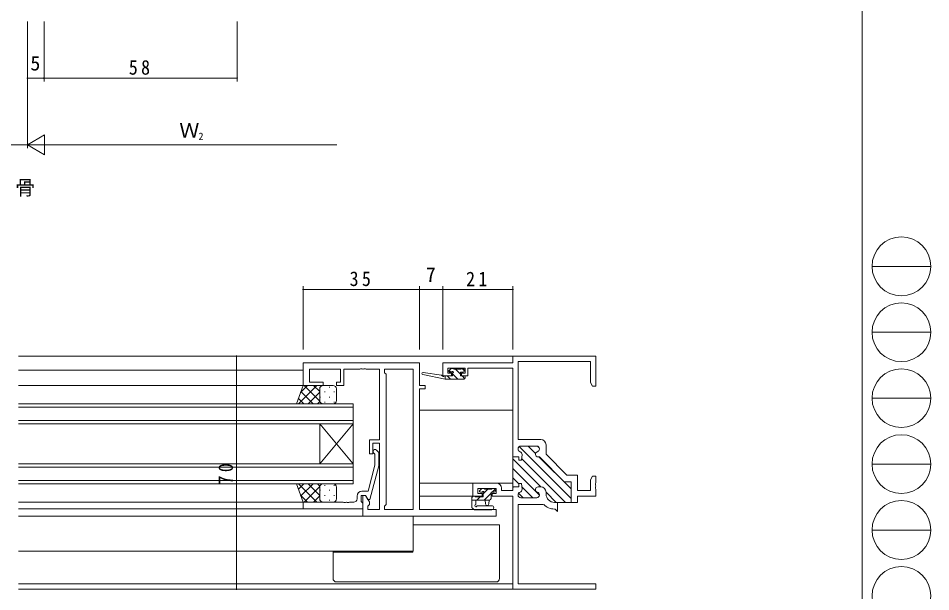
# Model space of a CAD drawing. Units: millimetres on the paper. Extents: x -397 to 397, y -282 to 282.
# Drawn here: x 122.5 to 396.7, y -156.4 to 15.8 of the extents above; entities that cross this region are included whole.
import ezdxf
from ezdxf.enums import TextEntityAlignment as Align

# ---------------------------------------------------------------- set-up
doc = ezdxf.new("R2010")
doc.units = ezdxf.units.MM
for name, color, linetype, lineweight in [('0-1_YKK_ZWAK', 7, 'Continuous', 18), ('0-3_YKK_D', 6, 'Continuous', 18), ('0-4_YKK_11', 7, 'Continuous', 18), ('0-5_YKK_12', 2, 'Continuous', 18), ('0-7_YKK_13', 4, 'Continuous', 18)]:
    doc.layers.add(name, color=color, linetype=linetype, lineweight=lineweight)
doc.layers.add('0-2_USER1', color=7, linetype='Continuous')
doc.styles.add('ＭＳ ゴシック', font='')
doc.styles.get('ＭＳ ゴシック').set_extended_font_data('MS Gothic')

msp = doc.modelspace()

# ---------------------------------------------------------------- linework, layer by layer
at = {"layer": '0-1_YKK_ZWAK'}
for p, q in [((376.092, 279.312), (376.092, -245.688)), ((379.068, -58.704), (396.708, -58.704)), ((379.068, -78.5), (396.708, -78.5)), ((379.068, -98.296), (396.708, -98.296)), ((379.068, -118.092), (396.708, -118.092)), ((379.068, -137.888), (396.708, -137.888))]:
    msp.add_line(p, q, dxfattribs=at)
for centre in [(387.888, -58.704), (387.888, -78.5), (387.888, -98.296), (387.888, -118.092), (387.888, -137.888), (387.888, -157.684)]:
    msp.add_circle(centre, 8.82, dxfattribs=at)
at = {"layer": '0-3_YKK_D'}
for p, q in [((125.279, 14.795), (125.279, -3.205)), ((125.279, 14.795), (125.279, -23.205)), ((125.279, 14.795), (125.279, -23.205)), ((130.279, 14.795), (130.279, -3.205)), ((130.279, 14.795), (130.279, -3.205)), ((188.279, 14.795), (188.279, -3.205)), ((130.279, -2.205), (125.279, -2.205)), ((130.279, -2.205), (188.279, -2.205)), ((125.279, -22.205), (130.475, -19.205)), ((130.475, -25.205), (130.475, -19.205)), ((105.279, -22.205), (125.279, -22.205)), ((125.279, -22.205), (135.671, -22.205)), ((125.279, -22.205), (130.475, -25.205)), ((131.279, -22.205), (218.279, -22.205)), ((208.12, -83.688), (208.12, -64.688)), ((208.12, -65.688), (243.12, -65.688)), ((243.12, -83.688), (243.12, -64.688)), ((243.12, -83.688), (243.12, -64.688)), ((250.12, -65.688), (243.12, -65.688)), ((250.12, -83.688), (250.12, -64.688)), ((250.12, -83.688), (250.12, -64.688)), ((271.12, -65.688), (250.12, -65.688)), ((271.12, -83.688), (271.12, -64.688)), ((205.12, -85.688), (187.12, -85.688)), ((188.12, -155.688), (188.12, -85.688)), ((205.12, -155.688), (187.12, -155.688))]:
    msp.add_line(p, q, dxfattribs=at)
for centre, start, end in [((125.279, -2.205), 0, 180), ((125.279, -2.205), 180, 0), ((130.279, -2.205), 0, 180), ((130.279, -2.205), 0, 180), ((130.279, -2.205), 180, 0), ((130.279, -2.205), 180, 0), ((188.279, -2.205), 0, 180), ((188.279, -2.205), 180, 0), ((208.12, -65.688), 0, 180), ((208.12, -65.688), 180, 0), ((243.12, -65.688), 0, 180), ((243.12, -65.688), 0, 180), ((243.12, -65.688), 180, 0), ((243.12, -65.688), 180, 0), ((250.12, -65.688), 0, 180), ((250.12, -65.688), 0, 180), ((250.12, -65.688), 180, 0), ((250.12, -65.688), 180, 0), ((271.12, -65.688), 0, 180), ((271.12, -65.688), 180, 0), ((188.12, -85.688), 90, 270), ((188.12, -85.688), 270, 90), ((188.12, -155.688), 90, 270), ((188.12, -155.688), 270, 90)]:
    msp.add_arc(centre, 0.106, start, end, dxfattribs=at)
at = {"layer": '0-4_YKK_11'}
for p, q in [((208.12, -87.688), (243.12, -87.688)), ((208.12, -94.488), (208.12, -87.688)), ((243.12, -87.688), (243.12, -94.488)), ((250.12, -87.688), (271.12, -87.688)), ((250.12, -91.588), (250.12, -87.688)), ((271.12, -85.688), (296.12, -85.688)), ((271.12, -87.688), (271.12, -85.688)), ((272.75, -87.318), (272.75, -110.688)), ((294.49, -87.318), (272.75, -87.318)), ((294.49, -93.597), (294.49, -87.318)), ((296.12, -85.688), (296.12, -94.688)), ((210.05, -89.618), (210.05, -93.488)), ((219.32, -89.618), (210.05, -89.618)), ((219.32, -93.488), (219.32, -89.618)), ((220.32, -89.618), (220.32, -94.488)), ((225.162, -89.618), (220.32, -89.618)), ((225.345, -89.498), (225.162, -89.618)), ((225.895, -89.498), (225.345, -89.498)), ((226.078, -89.618), (225.895, -89.498)), ((226.162, -89.618), (226.078, -89.618)), ((226.345, -89.498), (226.162, -89.618)), ((226.895, -89.498), (226.345, -89.498)), ((227.078, -89.618), (226.895, -89.498)), ((231.12, -89.618), (227.078, -89.618)), ((231.12, -110.788), (231.12, -89.618)), ((232.62, -89.618), (241.19, -89.618)), ((232.62, -90.688), (232.62, -89.618)), ((241.19, -89.618), (241.19, -131.758)), ((241.19, -89.618), (241.19, -131.758)), ((251.62, -89.318), (251.62, -90.788)), ((256.82, -89.318), (251.62, -89.318)), ((256.82, -90.788), (256.82, -89.318)), ((257.62, -89.318), (257.62, -91.588)), ((271.12, -89.318), (257.62, -89.318)), ((271.12, -115.938), (271.12, -89.318)), ((233.05, -91.118), (232.62, -90.688)), ((233.05, -130.258), (233.05, -91.118)), ((252.72, -91.588), (250.12, -91.588)), ((251.62, -90.788), (252.72, -90.788)), ((252.72, -90.788), (252.72, -91.588)), ((255.72, -90.788), (256.82, -90.788)), ((255.72, -91.588), (255.72, -90.788)), ((257.62, -91.588), (255.72, -91.588)), ((214.12, -94.488), (208.12, -94.488)), ((210.05, -93.488), (214.12, -93.488)), ((214.12, -93.488), (214.12, -94.488)), ((218.12, -93.488), (219.32, -93.488)), ((218.12, -94.488), (218.12, -93.488)), ((220.32, -94.488), (218.12, -94.488)), ((243.12, -94.488), (244.82, -94.488)), ((243.12, -95.488), (243.12, -131.758)), ((244.82, -95.488), (243.12, -95.488)), ((244.82, -94.488), (244.82, -95.488)), ((295.12, -94.688), (294.49, -93.597)), ((296.12, -94.688), (295.12, -94.688)), ((228.12, -110.788), (231.12, -110.788)), ((228.12, -114.988), (228.12, -110.788)), ((229.12, -111.788), (229.12, -114.988)), ((231.12, -111.788), (229.12, -111.788)), ((231.12, -131.758), (231.12, -111.788)), ((272.75, -110.688), (279.52, -110.688)), ((281.12, -112.288), (281.12, -115.11)), ((229.12, -114.988), (228.12, -114.988)), ((229.72, -115.135), (229.296, -114.711)), ((229.72, -118.425), (229.72, -115.135)), ((230.144, -113.862), (230.92, -114.638)), ((230.92, -114.638), (230.92, -118.583)), ((272.72, -113.488), (272.72, -113.589)), ((272.72, -113.488), (272.72, -113.589)), ((288.62, -128.389), (273.062, -112.832)), ((278.32, -112.688), (273.52, -112.688)), ((278.32, -112.688), (273.52, -112.688)), ((277.957, -114.898), (275.747, -112.688)), ((279.051, -113.163), (278.645, -112.757)), ((279.12, -113.589), (279.12, -113.488)), ((279.12, -113.589), (279.12, -113.488)), ((281.12, -115.11), (287.398, -121.388)), ((272.92, -115.938), (271.12, -115.938)), ((271.12, -115.938), (271.12, -125.138)), ((272.92, -115.938), (271.12, -115.938)), ((279.512, -124.938), (271.12, -116.546)), ((272.92, -116.938), (272.92, -115.938)), ((272.92, -116.938), (272.92, -115.938)), ((273.72, -116.938), (272.92, -116.938)), ((273.72, -116.938), (272.92, -116.938)), ((273.915, -115.229), (273.72, -116.938)), ((273.915, -115.229), (273.72, -116.938)), ((286.99, -129.588), (273.783, -116.381)), ((279.12, -115.938), (278.72, -115.938)), ((279.12, -115.938), (278.72, -115.938)), ((279.12, -115.938), (278.72, -115.938)), ((279.12, -115.938), (278.72, -115.938)), ((288.62, -125.561), (278.997, -115.938)), ((286.57, -123.388), (279.12, -115.938)), ((286.57, -123.388), (279.12, -115.938)), ((227.64, -126.186), (229.72, -118.425)), ((230.92, -118.583), (228.213, -128.686)), ((279.12, -127.374), (271.12, -119.374)), ((272.978, -124.061), (271.12, -122.203)), ((287.398, -121.388), (290.62, -121.388)), ((290.62, -121.388), (290.62, -126.058)), ((294.49, -122.779), (295.12, -121.688)), ((294.49, -126.058), (294.49, -122.779)), ((295.12, -121.688), (296.12, -121.688)), ((296.12, -121.688), (296.12, -123.73)), ((259.12, -123.788), (259.12, -127.688)), ((266.22, -123.788), (259.12, -123.788)), ((260.62, -125.418), (266.09, -125.418)), ((260.62, -126.888), (260.62, -125.418)), ((266.09, -125.418), (266.09, -126.888)), ((267.72, -126.058), (267.72, -125.288)), ((271.12, -126.058), (267.72, -126.058)), ((271.12, -125.138), (271.32, -124.938)), ((271.14, -125.051), (271.12, -125.031)), ((271.12, -125.138), (271.12, -126.058)), ((271.12, -125.138), (271.12, -126.058)), ((272.92, -124.938), (271.32, -124.938)), ((271.32, -124.938), (272.92, -124.938)), ((272.92, -123.938), (272.92, -124.938)), ((273.72, -123.938), (272.92, -123.938)), ((272.92, -123.938), (273.72, -123.938)), ((272.92, -124.938), (272.92, -123.938)), ((273.915, -125.648), (273.72, -123.938)), ((273.72, -123.938), (273.915, -125.648)), ((277.105, -128.188), (273.831, -124.914)), ((279.52, -124.938), (278.72, -124.938)), ((278.72, -124.938), (279.52, -124.938)), ((288.62, -123.388), (286.57, -123.388)), ((288.62, -123.388), (286.57, -123.388)), ((288.62, -129.588), (288.62, -123.388)), ((288.62, -129.588), (288.62, -123.388)), ((290.62, -126.058), (294.49, -126.058)), ((296.12, -123.73), (296, -123.913)), ((296, -123.913), (296, -124.463)), ((296, -124.463), (296.12, -124.646)), ((296.12, -124.73), (296, -124.913)), ((296, -124.913), (296, -125.463)), ((296, -125.463), (296.12, -125.646)), ((296.12, -124.646), (296.12, -124.73)), ((296.12, -125.646), (296.12, -127.688)), ((224.32, -128.486), (224.32, -127.686)), ((225.62, -127.486), (225.62, -129.286)), ((226.92, -127.486), (225.62, -127.486)), ((225.82, -126.186), (227.64, -126.186)), ((226.12, -127.488), (226.92, -127.488)), ((226.12, -133.688), (226.12, -127.488)), ((227.613, -128.686), (226.92, -127.486)), ((226.92, -127.488), (228.05, -129.445)), ((228.213, -128.686), (227.613, -128.686)), ((259.12, -127.688), (261.92, -127.688)), ((261.92, -126.888), (260.62, -126.888)), ((261.92, -127.688), (261.92, -126.888)), ((264.92, -126.888), (264.92, -127.688)), ((266.09, -126.888), (264.92, -126.888)), ((264.92, -127.688), (271.12, -127.688)), ((271.12, -127.688), (271.12, -155.688)), ((272.72, -127.388), (272.72, -127.287)), ((272.72, -127.287), (272.72, -127.388)), ((274.277, -128.188), (272.887, -126.798)), ((278.32, -128.188), (273.52, -128.188)), ((273.52, -128.188), (278.32, -128.188)), ((279.12, -127.287), (279.12, -127.388)), ((279.12, -127.388), (279.12, -127.287)), ((281.12, -127.088), (281.12, -126.538)), ((281.12, -126.538), (281.12, -127.088)), ((284.162, -129.588), (281.12, -126.546)), ((290.62, -127.688), (290.62, -129.588)), ((296.12, -127.688), (290.62, -127.688)), ((208.12, -129.486), (220.162, -129.486)), ((208.12, -131.486), (208.12, -129.486)), ((226.12, -131.486), (208.12, -131.486)), ((220.162, -129.486), (220.345, -129.606)), ((220.345, -129.606), (220.895, -129.606)), ((220.895, -129.606), (221.078, -129.486)), ((221.078, -129.486), (221.162, -129.486)), ((221.162, -129.486), (221.345, -129.606)), ((221.345, -129.606), (221.895, -129.606)), ((221.895, -129.606), (222.078, -129.486)), ((222.078, -129.486), (223.32, -129.486)), ((225.62, -129.286), (225.82, -129.486)), ((225.82, -129.486), (226.12, -129.786)), ((226.12, -129.786), (226.12, -131.486)), ((228.05, -130.258), (227.62, -130.688)), ((227.62, -130.688), (227.62, -131.758)), ((228.05, -129.445), (228.05, -130.258)), ((232.62, -130.688), (233.05, -130.258)), ((232.62, -131.758), (232.62, -130.688)), ((272.75, -130.188), (280.232, -130.188)), ((272.75, -154.058), (272.75, -130.188)), ((280.232, -130.188), (280.443, -130.276)), ((284.52, -129.588), (283.62, -129.588)), ((283.62, -129.588), (284.52, -129.588)), ((283.62, -131.588), (283.82, -131.588)), ((283.82, -131.588), (284.02, -131.788)), ((284.52, -132.288), (284.52, -129.588)), ((284.52, -129.588), (288.62, -129.588)), ((290.62, -129.588), (288.62, -129.588)), ((266.12, -133.688), (226.12, -133.688)), ((227.62, -131.758), (231.12, -131.758)), ((241.19, -131.758), (232.62, -131.758)), ((243.12, -131.758), (266.12, -131.758)), ((266.12, -131.758), (266.12, -133.688)), ((284.02, -131.788), (284.52, -132.288)), ((271.12, -155.688), (296.12, -155.688)), ((296.12, -154.058), (272.75, -154.058)), ((296.12, -155.688), (296.12, -154.058))]:
    msp.add_line(p, q, dxfattribs=at)
msp.add_lwpolyline([(271.12, -125.138), (271.32, -124.938), (271.12, -125.138)], dxfattribs=at)
for centre, radius, start, end in [((279.52, -112.288), 1.6, 0.00001, 89.99999), ((229.72, -114.286), 0.6, 44.99999, 225.00001), ((273.52, -113.488), 0.8, 90.00001, 179.99999), ((273.52, -113.488), 0.8, 90.00001, 179.99999), ((273.52, -113.589), 0.8, 180.00003, 255.52251), ((273.52, -113.589), 0.8, 180.00003, 255.52251), ((273.12, -115.138), 0.8, 353.49697, 75.52247), ((273.12, -115.138), 0.8, 353.49697, 75.52247), ((278.72, -115.138), 0.8, 104.47752, 269.99999), ((278.72, -115.138), 0.8, 104.47752, 269.99999), ((278.32, -113.488), 0.8, 0.00001, 89.99999), ((278.32, -113.488), 0.8, 0.00001, 89.99999), ((278.32, -113.589), 0.8, 284.47749, 359.99997), ((278.32, -113.589), 0.8, 284.47749, 359.99997), ((266.22, -125.288), 1.5, 0.00001, 89.99999), ((273.12, -125.738), 0.8, 284.47753, 6.50303), ((273.12, -125.738), 0.8, 284.47753, 6.50303), ((278.72, -125.738), 0.8, 90.00001, 255.52248), ((278.72, -125.738), 0.8, 90.00001, 255.52248), ((279.52, -126.538), 1.6, 0.00001, 89.99999), ((279.52, -126.538), 1.6, 0.00001, 89.99999), ((223.32, -128.486), 1, 270.00001, 359.99999), ((225.82, -127.686), 1.5, 90.00001, 179.99999), ((273.52, -127.287), 0.8, 104.47749, 179.99997), ((273.52, -127.287), 0.8, 104.47749, 179.99997), ((273.52, -127.388), 0.8, 180.00001, 269.99999), ((273.52, -127.388), 0.8, 180.00001, 269.99999), ((278.32, -127.388), 0.8, 270.00001, 359.99999), ((278.32, -127.388), 0.8, 270.00001, 359.99999), ((278.32, -127.287), 0.8, 0.00003, 75.52251), ((278.32, -127.287), 0.8, 0.00003, 75.52251), ((283.62, -127.088), 2.5, 180.00001, 269.99999), ((283.62, -127.088), 2.5, 180.00001, 269.99999), ((283.62, -127.088), 4.5, 225.09947, 270)]:
    msp.add_arc(centre, radius, start, end, dxfattribs=at)
at = {"layer": '0-5_YKK_12'}
for p, q in [((122.62, -85.688), (271.42, -85.688)), ((122.62, -89.888), (208.12, -89.888)), ((208.62, -94.488), (122.62, -94.488)), ((122.62, -99.988), (223.119, -99.988)), ((223.119, -100.988), (122.62, -100.988)), ((223.119, -99.988), (223.119, -105.988)), ((243.12, -101.888), (271.12, -101.888)), ((122.62, -104.988), (223.119, -104.988)), ((223.119, -105.988), (122.62, -105.988)), ((223.119, -105.988), (213.119, -117.988)), ((223.119, -117.988), (213.119, -105.988)), ((213.119, -117.988), (213.119, -105.988)), ((223.119, -117.988), (223.119, -105.988)), ((122.62, -117.988), (223.119, -117.988)), ((223.119, -118.988), (122.62, -118.988)), ((223.119, -117.988), (223.119, -123.988)), ((122.62, -122.988), (223.119, -122.988)), ((223.119, -123.988), (122.62, -123.988)), ((271.12, -123.788), (243.12, -123.788)), ((243.12, -127.688), (259.42, -127.688)), ((122.62, -129.487), (208.42, -129.487)), ((122.62, -131.488), (225.82, -131.488)), ((122.62, -133.688), (226.558, -133.688)), ((241.19, -133.688), (241.19, -144.287)), ((122.62, -144.287), (241.19, -144.287)), ((122.62, -154.058), (271.12, -154.058)), ((122.62, -155.688), (271.42, -155.688))]:
    msp.add_line(p, q, dxfattribs=at)
at = {"layer": '0-7_YKK_13'}
for p, q in [((252.508, -89.476), (252.008, -89.976)), ((252.554, -90.488), (252.025, -89.958)), ((253.32, -89.388), (252.72, -89.388)), ((255.52, -89.588), (253.52, -89.588)), ((255.42, -91.108), (253.9, -89.588)), ((256.22, -89.388), (255.72, -89.388)), ((256.52, -89.963), (255.945, -89.388)), ((256.52, -90.188), (256.52, -89.688)), ((250.822, -92.588), (244.061, -91.181)), ((249.708, -91.414), (244.166, -90.591)), ((250.822, -91.588), (250.735, -91.574)), ((250.822, -92.588), (250.822, -91.588)), ((253.02, -91.588), (250.822, -91.588)), ((256.52, -92.588), (250.822, -92.588)), ((252.409, -92.588), (251.409, -91.588)), ((252.22, -90.488), (252.559, -90.488)), ((253.02, -90.949), (253.02, -91.588)), ((254.654, -92.588), (253.02, -90.953)), ((255.42, -90.488), (256.22, -90.488)), ((255.42, -91.588), (255.42, -90.488)), ((256.52, -91.588), (255.42, -91.588)), ((256.768, -92.456), (255.9, -91.588)), ((256.82, -92.288), (256.82, -91.888)), ((206.156, -99.988), (208.12, -94.488)), ((206.772, -99.988), (212.272, -94.488)), ((207.384, -96.548), (209.444, -94.488)), ((208.12, -94.488), (214.12, -94.488)), ((208.461, -94.488), (213.12, -99.147)), ((211.289, -94.488), (213.12, -96.319)), ((213.12, -95.488), (213.12, -98.988)), ((213.21, -95.073), (213.21, -95.108)), ((217.12, -94.488), (214.12, -94.488)), ((216.04, -94.908), (216.04, -95.108)), ((218.12, -98.989), (218.12, -95.488)), ((206.721, -98.405), (208.304, -99.988)), ((207.465, -96.321), (211.133, -99.988)), ((209.601, -99.988), (213.12, -96.469)), ((213.21, -97.938), (213.21, -98.138)), ((214.625, -96.323), (214.625, -96.523)), ((216.04, -97.938), (216.04, -98.138)), ((217.455, -96.323), (217.455, -96.523)), ((214.12, -99.988), (206.156, -99.988)), ((212.429, -99.988), (213.12, -99.297)), ((214.12, -99.988), (217.12, -99.988)), ((214.625, -99.353), (214.625, -99.553)), ((217.455, -99.353), (217.455, -99.553)), ((206.156, -123.988), (208.12, -129.488)), ((214.12, -123.988), (206.156, -123.988)), ((206.721, -125.571), (208.304, -123.988)), ((206.772, -123.988), (212.272, -129.488)), ((207.465, -127.655), (211.133, -123.988)), ((208.461, -129.488), (213.12, -124.829)), ((209.601, -123.988), (213.12, -127.507)), ((212.429, -123.988), (213.12, -124.679)), ((213.12, -128.488), (213.12, -124.988)), ((213.21, -126.038), (213.21, -125.838)), ((214.12, -123.988), (217.12, -123.988)), ((214.625, -124.623), (214.625, -124.423)), ((216.04, -126.038), (216.04, -125.838)), ((217.455, -124.623), (217.455, -124.423)), ((218.12, -124.987), (218.12, -128.488)), ((261.708, -125.506), (261.208, -126.006)), ((262.52, -125.418), (261.92, -125.418)), ((263.612, -125.618), (262.22, -127.01)), ((264.82, -125.618), (262.72, -125.618)), ((265.814, -125.661), (264.957, -126.518)), ((265.52, -125.418), (265.02, -125.418)), ((265.82, -126.218), (265.82, -125.718)), ((207.384, -127.429), (209.444, -129.488)), ((211.289, -129.488), (213.12, -127.658)), ((214.625, -127.653), (214.625, -127.453)), ((217.455, -127.653), (217.455, -127.453)), ((259.267, -127.718), (258.82, -128.165)), ((258.82, -128.018), (258.82, -130.98)), ((259.72, -127.718), (259.12, -127.718)), ((262.22, -127.918), (259.92, -127.918)), ((261.312, -127.918), (260.312, -128.918)), ((261.42, -126.518), (261.759, -126.518)), ((262.22, -126.979), (262.22, -127.918)), ((264.62, -126.855), (262.557, -128.918)), ((264.62, -126.518), (265.52, -126.518)), ((264.62, -128.418), (264.62, -126.518)), ((208.12, -129.488), (214.12, -129.488)), ((213.21, -128.903), (213.21, -128.868)), ((217.12, -129.488), (214.12, -129.488)), ((216.04, -129.068), (216.04, -128.868)), ((258.82, -128.918), (264.12, -128.918)), ((259.435, -131.72), (259.004, -131.368)), ((260.02, -130.098), (260.02, -128.918)), ((260.556, -130.588), (264.803, -130.588)), ((262.82, -128.918), (262.922, -130.062)), ((264.02, -128.918), (263.918, -130.062)), ((259.625, -131.788), (264.803, -131.788)), ((266.12, -136.288), (241.19, -136.288)), ((267.12, -136.288), (266.12, -136.288)), ((267.12, -152.488), (267.12, -136.288)), ((217.12, -144.588), (217.12, -144.287)), ((241.12, -144.588), (218.12, -144.588)), ((241.002, -144.512), (240.981, -144.287)), ((241.022, -144.588), (241.002, -144.512)), ((241.12, -144.287), (241.12, -144.588)), ((218.12, -153.488), (266.12, -153.488))]:
    msp.add_line(p, q, dxfattribs=at)
msp.add_lwpolyline([(218.12, -144.588), (217.12, -144.588), (217.12, -152.488)], dxfattribs=at)
for centre, radius, start, end in [((252.22, -90.188), 0.3, 135, 270), ((252.72, -89.688), 0.3, 90, 135), ((252.559, -90.188), 0.3, 270, 326.94427), ((253.02, -90.488), 0.25, 303.05573, 146.94427), ((253.32, -89.588), 0.2, 0, 90), ((255.72, -89.588), 0.2, 90, 180), ((256.22, -89.688), 0.3, 0, 90), ((256.22, -90.188), 0.3, 270, 0), ((244.122, -90.888), 0.3, 81.55064, 258.25019), ((249.664, -91.711), 0.3, 21.55064, 81.55064), ((250.222, -91.491), 0.3, 201.55064, 320.80246), ((250.687, -91.87), 0.3, 80.80246, 140.80246), ((253.32, -90.949), 0.3, 123.05573, 180), ((256.52, -91.888), 0.3, 0, 90), ((256.52, -92.288), 0.3, 270, 0), ((214.12, -95.488), 1, 90.0001, 180.0001), ((217.12, -95.488), 1, 0.0001, 90.0001), ((214.12, -98.988), 1, 180.0001, 270.0001), ((217.12, -98.988), 1, 270.0001, 0.0001), ((214.12, -124.988), 1, 89.99976, 179.99976), ((217.12, -124.988), 1, 359.99976, 89.99976), ((261.42, -126.218), 0.3, 135, 270), ((261.92, -125.718), 0.3, 90, 135), ((262.52, -125.618), 0.2, 0, 90), ((265.02, -125.618), 0.2, 90, 180), ((265.52, -125.718), 0.3, 0, 90), ((214.12, -128.488), 1, 179.99976, 269.99976), ((217.12, -128.488), 1, 269.99976, 359.99976), ((259.12, -128.018), 0.3, 90, 180), ((259.72, -127.918), 0.2, 0, 90), ((261.759, -126.218), 0.3, 270, 326.94427), ((262.22, -126.518), 0.25, 303.05573, 146.94427), ((262.52, -126.979), 0.3, 123.05573, 180), ((264.12, -128.418), 0.5, 270, 0), ((265.52, -126.218), 0.3, 270, 0), ((259.32, -130.98), 0.5, 180, 230.76546), ((260.02, -130.618), 0.3, 120, 333.25632), ((259.72, -130.098), 0.3, 300, 0), ((260.556, -130.888), 0.3, 90, 153.25632), ((263.42, -130.018), 0.5, 185.09207, 354.90793), ((264.803, -131.188), 0.6, 270, 90), ((259.625, -131.488), 0.3, 230.76546, 270), ((218.12, -152.488), 1, 180, 270), ((266.12, -152.488), 1, 270, 0)]:
    msp.add_arc(centre, radius, start, end, dxfattribs=at)

# ---------------------------------------------------------------- texts
at = {"layer": '0-2_USER1', "insert": (107.593, -37.736), "char_height": 4.399, "attachment_point": 7, "style": 'ＭＳ ゴシック'}
msp.add_mtext('\\T1.17;たて骨', dxfattribs=at)
at = {"layer": '0-3_YKK_D', "color": 7, "style": 'ＭＳ ゴシック'}
for s, height, p in [('5', 4.399, (126.179, -1.205)), ('Ｗ', 4.399, (170.939, -21.405)), ('2', 2.199, (176.699, -21.405)), ('7', 4.399, (245.02, -64.688))]:
    msp.add_text(s, height=height, dxfattribs=at).set_placement(p, align=Align.BOTTOM_LEFT)
at = {"layer": '0-3_YKK_D', "color": 7, "char_height": 4.399, "attachment_point": 7, "style": 'ＭＳ ゴシック'}
for s, insert in [('\\T1.37;\\W0.9;58', (155.759, -1.205)), ('\\T1.37;\\W0.9;35', (222.1, -64.688)), ('\\T1.37;\\W0.9;21', (257.1, -64.688))]:
    msp.add_mtext(s, dxfattribs=dict(at, insert=insert))
at = {"layer": '0-3_YKK_D', "color": 7, "insert": (187.12, -124.208), "char_height": 4.399, "attachment_point": 7, "rotation": 90, "style": 'ＭＳ ゴシック'}
msp.add_mtext('\\T1.37;\\W0.9;70', dxfattribs=at)

doc.saveas('drawing.dxf')
